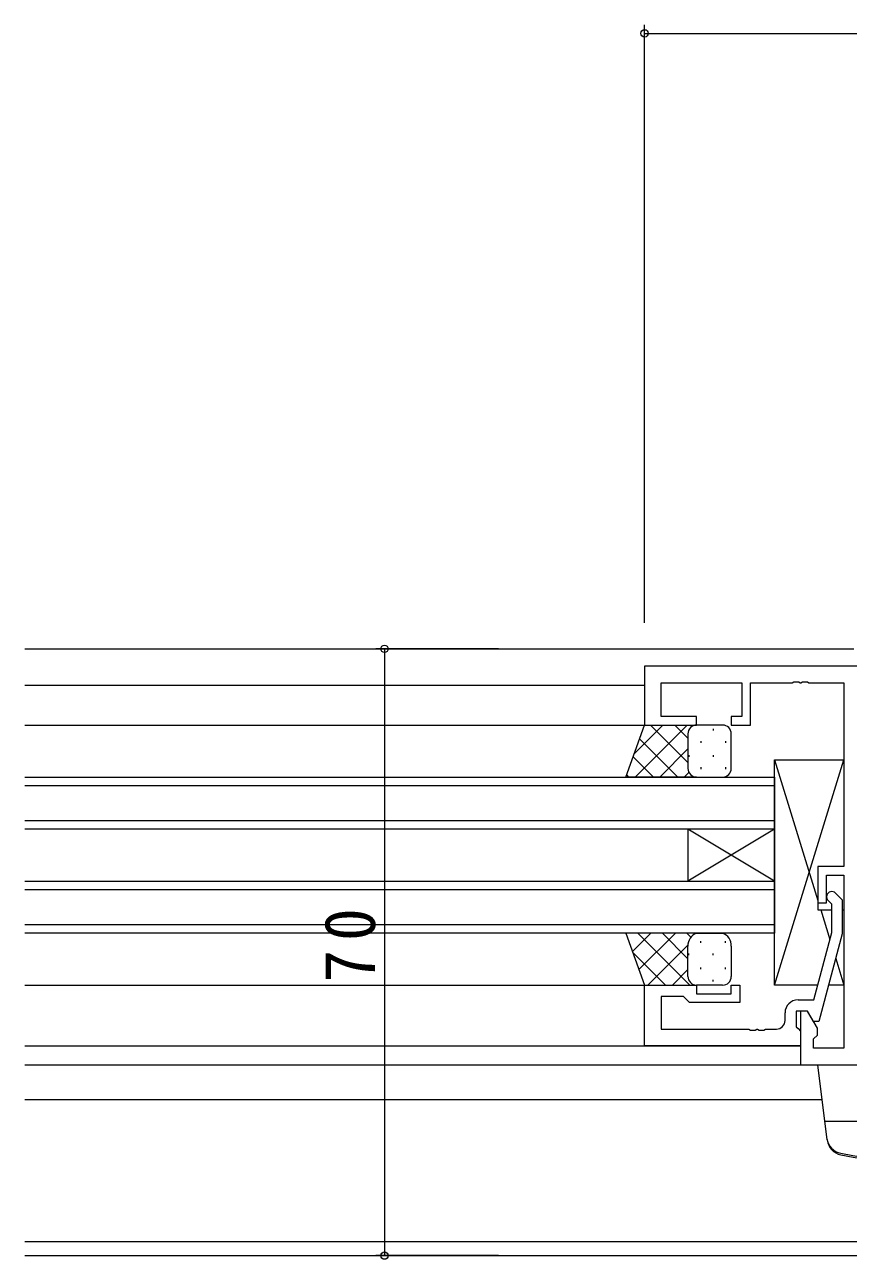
# Model space of a CAD drawing. Units: millimetres, scale not verified. Extents: x -594 to 199, y -420 to 144.
# Drawn here: x -104 to -9, y -281.7 to -139.3 of the extents above; entities that cross this region are included whole.
import ezdxf

# ---------------------------------------------------------------- set-up
doc = ezdxf.new("R2010")
doc.units = ezdxf.units.MM
doc.header["$LTSCALE"] = 2
for name, color, linetype, lineweight in [('0-3_YKK_11', 7, 'Continuous', 9), ('0-4_YKK_12', 2, 'Continuous', 9), ('0-5_YKK_13', 4, 'Continuous', 9), ('0-7_YKK_D', 6, 'Continuous', 9)]:
    doc.layers.add(name, color=color, linetype=linetype, lineweight=lineweight)
doc.styles.add('ＭＳ ゴシック', font='')
doc.styles.get('ＭＳ ゴシック').set_extended_font_data('MS Gothic')

msp = doc.modelspace()

# ---------------------------------------------------------------- linework, layer by layer
at = {"layer": '0-3_YKK_11'}
for p, q in [((-32.491, -213.258), (-32.491, -220.058)), ((37.509, -213.258), (-32.491, -213.258)), ((-30.561, -215.188), (-21.291, -215.188)), ((-30.561, -219.058), (-30.561, -215.188)), ((-21.291, -215.188), (-21.291, -219.058)), ((-20.291, -215.188), (-15.449, -215.188)), ((-20.291, -220.058), (-20.291, -215.188)), ((-15.449, -215.188), (-15.266, -215.068)), ((-15.266, -215.068), (-14.716, -215.068)), ((-14.716, -215.068), (-14.533, -215.188)), ((-14.533, -215.188), (-14.449, -215.188)), ((-14.449, -215.188), (-14.266, -215.068)), ((-14.266, -215.068), (-13.716, -215.068)), ((-13.716, -215.068), (-13.533, -215.188)), ((-13.533, -215.188), (-9.491, -215.188)), ((-9.491, -215.188), (-9.491, -236.358)), ((-26.491, -219.058), (-30.561, -219.058)), ((-26.491, -220.058), (-26.491, -219.058)), ((-22.491, -219.058), (-22.491, -220.058)), ((-21.291, -219.058), (-22.491, -219.058)), ((-32.491, -220.058), (-26.491, -220.058)), ((-22.491, -220.058), (-20.291, -220.058)), ((-12.491, -236.358), (-12.491, -240.558)), ((-9.491, -236.358), (-12.491, -236.358)), ((-11.491, -237.358), (-9.491, -237.358)), ((-11.491, -240.558), (-11.491, -237.358)), ((-9.491, -237.358), (-9.491, -257.328)), ((-12.491, -240.558), (-11.491, -240.558)), ((-10.891, -240.706), (-11.315, -240.282)), ((-10.467, -239.434), (-9.691, -240.209)), ((-9.691, -240.209), (-9.691, -244.155)), ((-10.891, -243.997), (-10.891, -240.706)), ((-12.971, -251.758), (-10.891, -243.997)), ((-9.691, -244.155), (-12.398, -254.258)), ((-32.491, -250.058), (-26.491, -250.058)), ((-32.491, -257.058), (-32.491, -250.058)), ((-26.491, -250.058), (-26.491, -251.058)), ((-22.491, -250.058), (-21.491, -250.058)), ((-22.491, -251.058), (-22.491, -250.058)), ((-21.491, -250.058), (-21.491, -252.058)), ((-30.561, -251.358), (-30.561, -255.128)), ((-27.991, -251.358), (-30.561, -251.358)), ((-27.791, -251.558), (-27.991, -251.358)), ((-27.291, -252.058), (-27.791, -251.558)), ((-21.491, -252.058), (-27.291, -252.058)), ((-26.491, -251.058), (-22.491, -251.058)), ((-14.791, -251.758), (-12.971, -251.758)), ((-16.291, -254.128), (-16.291, -253.258)), ((-14.991, -253.058), (-14.991, -254.858)), ((-13.691, -253.058), (-14.991, -253.058)), ((-14.491, -253.058), (-14.491, -259.258)), ((-13.691, -253.058), (-14.491, -253.058)), ((-12.998, -254.258), (-13.691, -253.058)), ((-12.561, -255.015), (-13.691, -253.058)), ((-14.991, -254.858), (-14.791, -255.058)), ((-12.398, -254.258), (-12.998, -254.258)), ((-30.561, -255.128), (-20.449, -255.128)), ((-20.449, -255.128), (-20.266, -255.248)), ((-20.266, -255.248), (-19.716, -255.248)), ((-19.716, -255.248), (-19.533, -255.128)), ((-19.533, -255.128), (-19.449, -255.128)), ((-19.449, -255.128), (-19.266, -255.248)), ((-19.266, -255.248), (-18.716, -255.248)), ((-18.716, -255.248), (-18.533, -255.128)), ((-18.533, -255.128), (-17.291, -255.128)), ((-14.791, -255.058), (-14.491, -255.358)), ((-14.491, -255.358), (-14.491, -257.058)), ((-12.991, -256.258), (-12.561, -255.828)), ((-12.991, -257.328), (-12.991, -256.258)), ((-12.561, -255.828), (-12.561, -255.015)), ((-14.491, -257.058), (-32.491, -257.058)), ((-9.491, -257.328), (-12.991, -257.328)), ((-14.491, -259.258), (28.009, -259.258))]:
    msp.add_line(p, q, dxfattribs=at)
for centre, radius, start, end in [((-10.891, -239.858), 0.6, 44.99998, 225), ((-14.791, -253.258), 1.5, 90, 179.99998), ((-17.291, -254.128), 1, 270, 359.99998)]:
    msp.add_arc(centre, radius, start, end, dxfattribs=at)
at = {"layer": '0-4_YKK_12'}
for p, q in [((-103.991, -211.258), (-8.369, -211.258)), ((-103.991, -215.458), (-32.491, -215.458)), ((-103.991, -220.058), (-32.111, -220.058)), ((-103.991, -226.058), (-17.491, -226.058)), ((-17.491, -226.058), (-17.491, -232.058)), ((-17.491, -227.058), (-103.991, -227.058)), ((-103.991, -231.058), (-17.491, -231.058)), ((-17.491, -232.058), (-103.991, -232.058)), ((-17.491, -238.058), (-27.491, -232.058)), ((-17.491, -232.058), (-27.491, -238.058)), ((-27.491, -232.058), (-27.491, -238.058)), ((-17.491, -232.058), (-17.491, -238.058)), ((-103.991, -238.058), (-17.491, -238.058)), ((-17.491, -239.058), (-103.991, -239.058)), ((-17.491, -238.058), (-17.491, -244.058)), ((-103.991, -243.058), (-17.491, -243.058)), ((-17.491, -244.058), (-103.991, -244.058)), ((-103.991, -250.058), (-32.491, -250.058)), ((-103.991, -257.058), (-14.491, -257.058)), ((-103.991, -259.258), (-14.191, -259.258)), ((-103.991, -263.258), (-12.002, -263.258)), ((-103.991, -279.628), (-3.509, -279.628)), ((-103.991, -281.258), (-3.509, -281.258))]:
    msp.add_line(p, q, dxfattribs=at)
at = {"layer": '0-5_YKK_13'}
for p, q in [((-34.634, -226.058), (-32.491, -220.058)), ((-33.657, -223.322), (-30.392, -220.058)), ((-33.564, -226.058), (-27.564, -220.058)), ((-32.491, -220.058), (-26.491, -220.058)), ((-27.491, -224.379), (-31.812, -220.058)), ((-27.491, -221.551), (-28.984, -220.058)), ((-23.491, -220.058), (-26.491, -220.058)), ((-24.571, -220.478), (-24.571, -220.678)), ((-28.641, -226.058), (-33.057, -221.642)), ((-27.491, -221.058), (-27.491, -225.058)), ((-27.491, -221.058), (-27.491, -224.658)), ((-25.986, -221.893), (-25.986, -222.093)), ((-23.156, -221.893), (-23.156, -222.093)), ((-22.491, -225.058), (-22.491, -221.058)), ((-30.735, -226.058), (-27.491, -222.813)), ((-27.401, -223.508), (-27.401, -223.708)), ((-24.571, -223.508), (-24.571, -223.708)), ((-31.469, -226.058), (-33.801, -223.726)), ((-25.986, -224.923), (-25.986, -225.123)), ((-23.156, -224.923), (-23.156, -225.123)), ((-17.491, -250.058), (-9.491, -224.058)), ((-17.491, -224.058), (-12.491, -240.308)), ((-17.491, -224.058), (-9.491, -224.058)), ((-17.491, -250.058), (-17.491, -224.058)), ((-17.491, -250.058), (-9.491, -224.058)), ((-17.491, -224.058), (-12.491, -240.308)), ((-17.491, -224.058), (-9.491, -224.058)), ((-17.491, -250.058), (-17.491, -224.058)), ((-9.491, -224.058), (-9.491, -236.358)), ((-9.491, -224.058), (-9.491, -236.358)), ((-26.491, -226.058), (-34.634, -226.058)), ((-34.297, -226.058), (-34.545, -225.81)), ((-27.907, -226.058), (-27.375, -225.526)), ((-26.491, -226.058), (-23.491, -226.058)), ((-17.491, -249.458), (-17.491, -225.458)), ((-17.491, -249.458), (-17.491, -225.458)), ((-12.491, -236.358), (-12.491, -241.358)), ((-9.491, -236.358), (-12.491, -236.358)), ((-12.491, -236.358), (-12.491, -241.358)), ((-9.491, -236.358), (-12.491, -236.358)), ((-12.491, -241.358), (-10.891, -241.358)), ((-12.491, -241.358), (-10.891, -241.358)), ((-12.168, -241.358), (-11.107, -244.804)), ((-12.168, -241.358), (-11.107, -244.804)), ((-9.691, -241.358), (-9.491, -241.358)), ((-9.691, -241.358), (-9.491, -241.358)), ((-9.691, -241.358), (-9.491, -241.358)), ((-9.691, -241.358), (-9.491, -241.358)), ((-9.491, -241.358), (-9.491, -250.058)), ((-9.491, -241.358), (-9.491, -250.058)), ((-34.634, -244.058), (-32.491, -250.058)), ((-26.491, -244.058), (-34.634, -244.058)), ((-34.623, -244.088), (-34.593, -244.058)), ((-33.879, -246.172), (-31.765, -244.058)), ((-27.268, -250.058), (-33.268, -244.058)), ((-33.134, -248.256), (-28.936, -244.058)), ((-27.491, -247.007), (-30.44, -244.058)), ((-27.145, -244.524), (-27.611, -244.058)), ((-26.491, -244.058), (-23.491, -244.058)), ((-30.096, -250.058), (-33.821, -246.333)), ((-32.108, -250.058), (-27.491, -245.441)), ((-27.491, -249.058), (-27.491, -245.558)), ((-25.986, -245.193), (-25.986, -244.993)), ((-23.156, -245.193), (-23.156, -244.993)), ((-22.491, -245.558), (-22.491, -249.058)), ((-27.401, -246.608), (-27.401, -246.408)), ((-24.571, -246.608), (-24.571, -246.408)), ((-10.443, -246.963), (-9.491, -250.058)), ((-10.443, -246.963), (-9.491, -250.058)), ((-29.28, -250.058), (-27.491, -248.269)), ((-25.986, -248.223), (-25.986, -248.023)), ((-23.156, -248.223), (-23.156, -248.023)), ((-32.491, -250.058), (-26.491, -250.058)), ((-27.401, -249.473), (-27.401, -249.438)), ((-23.491, -250.058), (-26.491, -250.058)), ((-24.571, -249.638), (-24.571, -249.438)), ((-12.515, -250.058), (-17.491, -250.058)), ((-12.515, -250.058), (-17.491, -250.058)), ((-9.491, -250.058), (-11.273, -250.058)), ((-9.491, -250.058), (-11.273, -250.058)), ((-11.695, -265.758), (14.709, -265.758))]:
    msp.add_line(p, q, dxfattribs=at)
msp.add_lwpolyline([(-11.43, -267.916), (-12.493, -259.258), (15.507, -259.258)], dxfattribs=at)
for centre, radius, start, end in [((-26.491, -221.058), 1, 90.00009, 180.00009), ((-23.491, -221.058), 1, 0.00009, 90.00009), ((-26.491, -225.058), 1, 180.00009, 270.00009), ((-23.491, -225.058), 1, 270.00009, 0.00009), ((-25.959, -245.496), 1.534, 110.30862, 182.31157), ((-24.023, -245.496), 1.534, 357.68829, 69.69118), ((-26.491, -249.058), 1, 179.99989, 269.99989), ((-23.491, -249.058), 1, 269.99989, 359.99989), ((-9.467, -267.495), 2, 187, 258.65825), ((-9.445, -267.673), 2, 187, 258.68115), ((1.507, -212.784), 57.8, 258.65825, 281.34116), ((1.507, -212.958), 57.8, 258.68115, 281.31883)]:
    msp.add_arc(centre, radius, start, end, dxfattribs=at)
at = {"layer": '0-7_YKK_D'}
for p, q in [((-32.491, -208.258), (-32.491, -139.258)), ((-32.491, -140.258), (37.509, -140.258)), ((-49.325, -211.258), (-63.491, -211.258)), ((-62.491, -211.258), (-62.491, -281.258)), ((-49.325, -281.258), (-63.491, -281.258))]:
    msp.add_line(p, q, dxfattribs=at)
for centre in [(-32.491, -140.258), (-62.491, -211.258), (-62.491, -281.258)]:
    msp.add_circle(centre, 0.425, dxfattribs=at)

# ---------------------------------------------------------------- texts
at = {"layer": '0-7_YKK_D', "color": 7, "insert": (-63.491, -249.778), "char_height": 5.865, "attachment_point": 7, "rotation": 90, "style": 'ＭＳ ゴシック'}
msp.add_mtext('\\T1.27;\\W0.95;70', dxfattribs=at)

doc.saveas('drawing.dxf')
